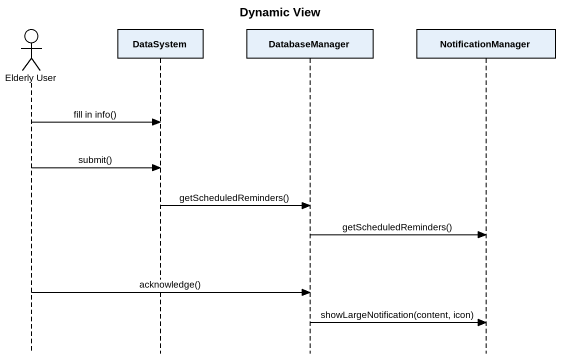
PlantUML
@startuml
title Dynamic View
hide footbox
actor "Elderly User" as Elderly_User
participant DataSystem
participant DatabaseManager
participant NotificationManager

Elderly_User -> DataSystem : fill in info()
Elderly_User -> DataSystem : submit()
DataSystem -> DatabaseManager : getScheduledReminders()
DatabaseManager -> NotificationManager : getScheduledReminders()
Elderly_User -> DatabaseManager : acknowledge()
DatabaseManager -> NotificationManager : showLargeNotification(content, icon)
@enduml
